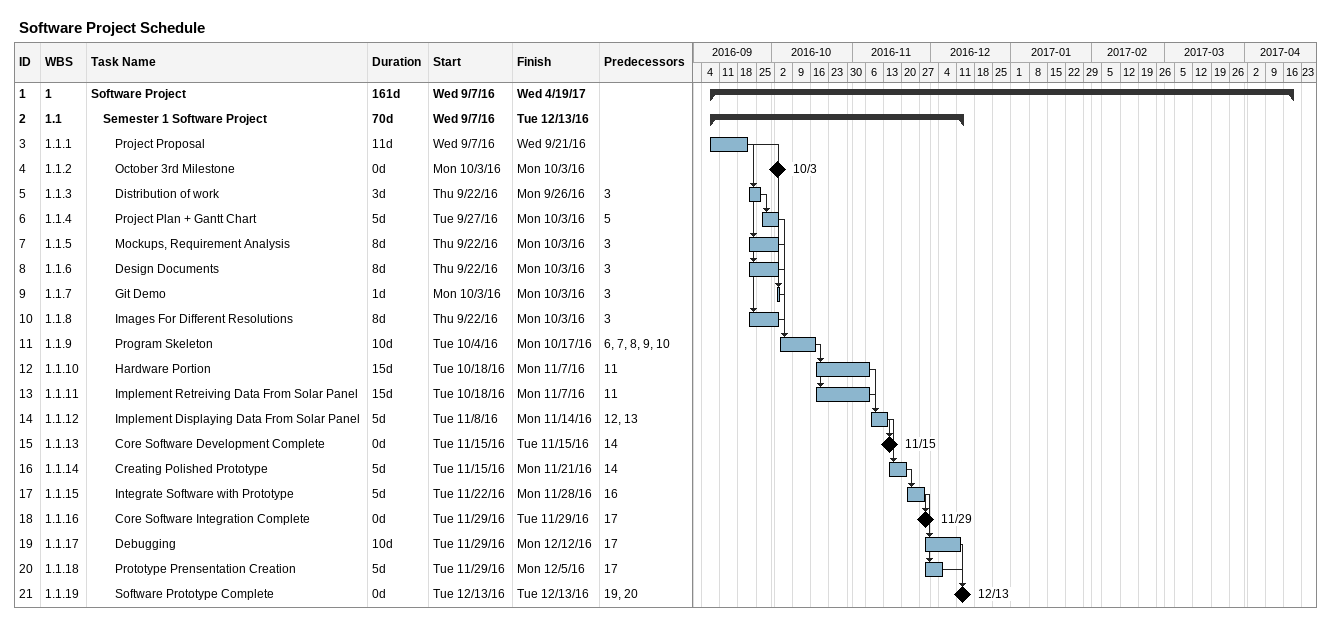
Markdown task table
Software Project Schedule

| ID | WBS | Task | Duration | Start | Finish | Predecessors |
|---|---|---|---|---|---|---|
| 1 | 1 | **Software Project** | 161d | 2016-09-07 | 2017-04-19 |  |
| 2 | 1.1 | **Semester 1 Software Project** | 70d | 2016-09-07 | 2016-12-13 |  |
| 3 | 1.1.1 | Project Proposal | 11d | 2016-09-07 | 2016-09-21 |  |
| 4 | 1.1.2 | October 3rd Milestone | 0d | 2016-10-03 | 2016-10-03 |  |
| 5 | 1.1.3 | Distribution of work | 3d | 2016-09-22 | 2016-09-26 | 3 |
| 6 | 1.1.4 | Project Plan + Gantt Chart | 5d | 2016-09-27 | 2016-10-03 | 5 |
| 7 | 1.1.5 | Mockups, Requirement Analysis | 8d | 2016-09-22 | 2016-10-03 | 3 |
| 8 | 1.1.6 | Design Documents | 8d | 2016-09-22 | 2016-10-03 | 3 |
| 9 | 1.1.7 | Git Demo | 1d | 2016-10-03 | 2016-10-03 | 3 |
| 10 | 1.1.8 | Images For Different Resolutions | 8d | 2016-09-22 | 2016-10-03 | 3 |
| 11 | 1.1.9 | Program Skeleton | 10d | 2016-10-04 | 2016-10-17 | 6, 7, 8, 9, 10 |
| 12 | 1.1.10 | Hardware Portion | 15d | 2016-10-18 | 2016-11-07 | 11 |
| 13 | 1.1.11 | Implement Retreiving Data From Solar Panel | 15d | 2016-10-18 | 2016-11-07 | 11 |
| 14 | 1.1.12 | Implement Displaying Data From Solar Panel | 5d | 2016-11-08 | 2016-11-14 | 12, 13 |
| 15 | 1.1.13 | Core Software Development Complete | 0d | 2016-11-15 | 2016-11-15 | 14 |
| 16 | 1.1.14 | Creating Polished Prototype | 5d | 2016-11-15 | 2016-11-21 | 14 |
| 17 | 1.1.15 | Integrate Software with Prototype | 5d | 2016-11-22 | 2016-11-28 | 16 |
| 18 | 1.1.16 | Core Software Integration Complete | 0d | 2016-11-29 | 2016-11-29 | 17 |
| 19 | 1.1.17 | Debugging | 10d | 2016-11-29 | 2016-12-12 | 17 |
| 20 | 1.1.18 | Prototype Prensentation Creation | 5d | 2016-11-29 | 2016-12-05 | 17 |
| 21 | 1.1.19 | Software Prototype Complete | 0d | 2016-12-13 | 2016-12-13 | 19, 20 |
